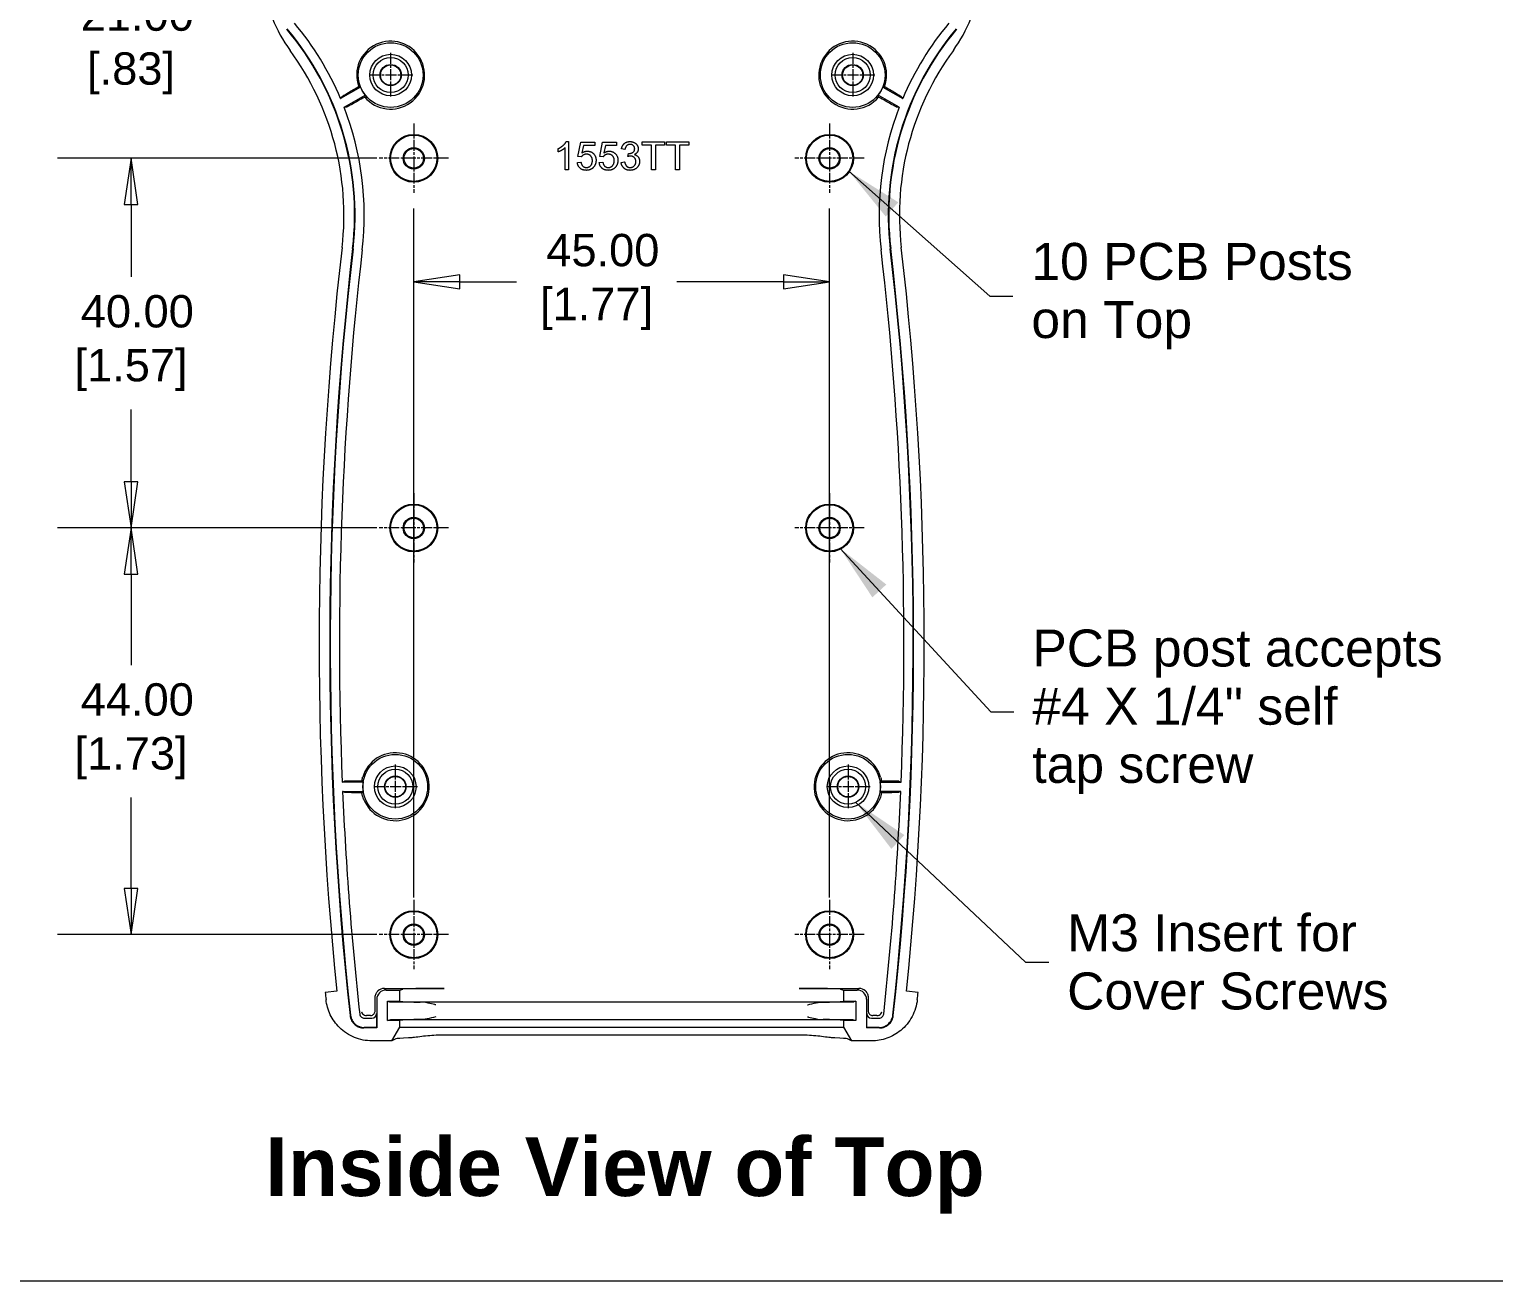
# Model space of a CAD drawing. Header units: millimetres. Extents: x 23 to 674, y 24 to 517.
# Drawn here: x 171.8 to 330.3, y 24.1 to 159.5 of the extents above; entities that cross this region are included whole.
import ezdxf
from ezdxf.enums import TextEntityAlignment as Align

# ---------------------------------------------------------------- set-up
doc = ezdxf.new("R2010")
doc.units = ezdxf.units.MM
doc.header["$LTSCALE"] = 2.5
doc.linetypes.add('CHAIN', pattern=[0.7087, 0.4724, -0.0591, 0.1181, -0.0591])
for name, color, linetype, lineweight in [('Center Mark (ANSI)', 7, 'Continuous', 9), ('Dimension (ANSI)', 7, 'Continuous', 9), ('Sketch Geometry (ANSI)', 7, 'Continuous', 9), ('Symbol (ANSI)', 7, 'Continuous', 9), ('Visible (ANSI)', 7, 'Continuous', 9)]:
    doc.layers.add(name, color=color, linetype=linetype, lineweight=lineweight)
doc.styles.add('Label Text (ANSI)', font='arialbd.ttf')
doc.styles.add('Note Text (ANSI)', font='arial.ttf')
doc.styles.add('Small Dimension Text', font='arial.ttf')
doc.styles.add('Text Style20', font='arial.ttf')
doc.dimstyles.new('Default - mm (ANSI)$7', dxfattribs={"dimscale": 2.5, "dimtxt": 2, "dimasz": 2.5, "dimexe": 3.175, "dimexo": 1, "dimgap": 0.8, "dimtad": 0, "dimtih": 1, "dimtoh": 1, "dimrnd": 1e-08, "dimzin": 4, "dimdsep": 46, "dimtxsty": 'Note Text (ANSI)', "dimblk": 'Filled-1', "dimcen": 0.09, "dimdle": 10, "dimclrd": 256, "dimclre": 256, "dimclrt": 256, "dimadec": 1, "dimazin": 0, "dimtfac": 1.524, "dimtofl": 0, "dimtmove": 0, "dimatfit": 3, "dimfxl": 1, "dimtolj": 1, "dimtzin": 0, "dimlwd": -1, "dimlwe": -1, "dimarcsym": 0})
doc.dimstyles.new('Small Dimensions', dxfattribs={"dimscale": 2.5, "dimtxt": 1.4, "dimasz": 2, "dimexe": 3.175, "dimexo": 1.6002, "dimgap": 0.8, "dimtad": 0, "dimtih": 1, "dimtoh": 1, "dimrnd": 1e-08, "dimzin": 4, "dimdsep": 46, "dimtxsty": 'Small Dimension Text', "dimblk": 'Filled-1', "dimcen": 0.09, "dimdle": 10, "dimclrd": 256, "dimclre": 256, "dimclrt": 256, "dimadec": 1, "dimazin": 0, "dimtfac": 2.177143, "dimtofl": 0, "dimtmove": 0, "dimatfit": 3, "dimfxl": 1, "dimtolj": 1, "dimtzin": 0, "dimlwd": -1, "dimlwe": -1, "dimarcsym": 0})

# ---------------------------------------------------------------- blocks, each defined once
blk = doc.blocks.new('Filled-1')
at = {"color": 0}
for p, q in [((0, 0), (-1, 0.15)), ((-1, 0.15), (-1, -0.15)), ((-1, 0), (0, 0)), ((-1, -0.15), (0, 0))]:
    blk.add_line(p, q, dxfattribs=at)
at = {"color": 0, "flags": 128}
blk.add_lwpolyline([(-1, -0.15), (0, 0), (-1, 0.15), (-1, -0.15)], dxfattribs=at)
at = {"color": 0}
blk.add_solid([(-1, -0.15), (0, 0), (-1, 0.15), (-1, -0.15)], dxfattribs=at)
blk = doc.blocks.new('*D26')
at = {"layer": 'Defpoints', "color": 0, "transparency": 16777216}
for p in [(213.42, 105.58), (182.82, 61.58), (213.42, 61.58)]:
    blk.add_point(p, dxfattribs=at)
at = {"layer": 'Dimension (ANSI)', "transparency": 16777216}
for p, q in [((209.42, 105.58), (174.88, 105.58)), ((182.82, 100.58), (182.82, 90.75)), ((182.82, 66.58), (182.82, 76.41)), ((209.42, 61.58), (174.88, 61.58))]:
    blk.add_line(p, q, dxfattribs=at)
at = {"layer": 'Dimension (ANSI)', "transparency": 16777216, "xscale": 5, "yscale": 5, "zscale": 5}
for p, rotation in [((182.82, 105.58), 90), ((182.82, 61.58), 270)]:
    blk.add_blockref('Filled-1', p, dxfattribs=dict(at, rotation=rotation))
at = {"layer": 'Dimension (ANSI)', "transparency": 16777216, "insert": (182.82, 83.58), "char_height": 3.5, "attachment_point": 5, "style": 'Small Dimension Text'}
blk.add_mtext('\\A1; 44.00\\P[1.73]', dxfattribs=at)
blk = doc.blocks.new('*D27')
at = {"layer": 'Defpoints', "color": 0, "transparency": 16777216}
for p in [(213.42, 145.58), (182.82, 105.58), (213.42, 105.58)]:
    blk.add_point(p, dxfattribs=at)
at = {"layer": 'Dimension (ANSI)', "transparency": 16777216}
for p, q in [((209.42, 145.58), (174.88, 145.58)), ((182.82, 140.58), (182.82, 132.75)), ((182.82, 110.58), (182.82, 118.41)), ((209.42, 105.58), (174.88, 105.58))]:
    blk.add_line(p, q, dxfattribs=at)
at = {"layer": 'Dimension (ANSI)', "transparency": 16777216, "xscale": 5, "yscale": 5, "zscale": 5}
for p, rotation in [((182.82, 145.58), 90), ((182.82, 105.58), 270)]:
    blk.add_blockref('Filled-1', p, dxfattribs=dict(at, rotation=rotation))
at = {"layer": 'Dimension (ANSI)', "transparency": 16777216, "insert": (182.82, 125.58), "char_height": 3.5, "attachment_point": 5, "style": 'Small Dimension Text'}
blk.add_mtext('\\A1; 40.00\\P[1.57]', dxfattribs=at)
blk = doc.blocks.new('*D28')
at = {"layer": 'Defpoints', "color": 0, "transparency": 16777216}
for p in [(203.42, 166.58), (182.82, 145.58), (213.42, 145.58)]:
    blk.add_point(p, dxfattribs=at)
at = {"layer": 'Dimension (ANSI)', "transparency": 16777216}
for p, q in [((182.82, 171.58), (182.82, 176.58)), ((199.42, 166.58), (174.88, 166.58)), ((209.42, 145.58), (174.88, 145.58)), ((182.82, 140.58), (182.82, 135.58))]:
    blk.add_line(p, q, dxfattribs=at)
at = {"layer": 'Dimension (ANSI)', "transparency": 16777216, "xscale": 5, "yscale": 5, "zscale": 5}
for p, rotation in [((182.82, 166.58), 270), ((182.82, 145.58), 90)]:
    blk.add_blockref('Filled-1', p, dxfattribs=dict(at, rotation=rotation))
at = {"layer": 'Dimension (ANSI)', "transparency": 16777216, "insert": (182.82, 157.68), "char_height": 3.5, "attachment_point": 5, "style": 'Small Dimension Text'}
blk.add_mtext('\\A1; 21.00\\P[.83]', dxfattribs=at)
blk = doc.blocks.new('*D29')
at = {"layer": 'Defpoints', "color": 0, "transparency": 16777216}
for p in [(258.42, 132.2), (213.42, 61.58), (258.42, 61.58)]:
    blk.add_point(p, dxfattribs=at)
at = {"layer": 'Dimension (ANSI)', "transparency": 16777216}
for p, q in [((213.42, 65.58), (213.42, 140.14)), ((258.42, 65.58), (258.42, 140.14)), ((218.42, 132.2), (224.52, 132.2)), ((253.42, 132.2), (241.88, 132.2))]:
    blk.add_line(p, q, dxfattribs=at)
at = {"layer": 'Dimension (ANSI)', "transparency": 16777216, "xscale": 5, "yscale": 5, "zscale": 5, "rotation": 180}
blk.add_blockref('Filled-1', (213.42, 132.2), dxfattribs=at)
at = {"layer": 'Dimension (ANSI)', "transparency": 16777216, "xscale": 5, "yscale": 5, "zscale": 5}
blk.add_blockref('Filled-1', (258.42, 132.2), dxfattribs=at)
at = {"layer": 'Dimension (ANSI)', "transparency": 16777216, "insert": (233.2, 132.2), "char_height": 3.5, "attachment_point": 5, "style": 'Small Dimension Text'}
blk.add_mtext('\\A1; 45.00\\P[1.77]', dxfattribs=at)
blk = doc.blocks.new('Title Blocks HAMMOND')
at = {"layer": 'Sketch Geometry (ANSI)'}
blk.add_line((9.353, 9.64), (173.942, 9.64), dxfattribs=at)
at = {"layer": 'Symbol (ANSI)', "style": 'Text Style20'}
blk.add_attdef('<TITLE>_001', text='', height=5, dxfattribs=at).set_placement((230.163, 16.385), align=Align.MIDDLE_CENTER)

msp = doc.modelspace()

# ---------------------------------------------------------------- linework, layer by layer
at = {"layer": 'Center Mark (ANSI)', "linetype": 'CHAIN'}
for p, q in [((210.9175, 156.9797), (210.9175, 152.1797)), ((260.9175, 156.9797), (260.9175, 152.1797)), ((213.3175, 154.5797), (208.5175, 154.5797)), ((263.3175, 154.5797), (258.5175, 154.5797)), ((213.4175, 149.3297), (213.4175, 141.8297)), ((258.4175, 149.3297), (258.4175, 141.8297)), ((217.1675, 145.5797), (209.6675, 145.5797)), ((262.1675, 145.5797), (254.6675, 145.5797)), ((213.4175, 109.3297), (213.4175, 101.8297)), ((258.4175, 109.3297), (258.4175, 101.8297)), ((217.1675, 105.5797), (209.6675, 105.5797)), ((262.1675, 105.5797), (254.6675, 105.5797)), ((211.4175, 79.9797), (211.4175, 75.1797)), ((260.4175, 79.9797), (260.4175, 75.1797)), ((213.8175, 77.5797), (209.0175, 77.5797)), ((262.8175, 77.5797), (258.0175, 77.5797)), ((213.4175, 65.3297), (213.4175, 57.8297)), ((258.4175, 65.3297), (258.4175, 57.8297)), ((217.1675, 61.5797), (209.6675, 61.5797)), ((262.1675, 61.5797), (254.6675, 61.5797))]:
    msp.add_line(p, q, dxfattribs=at)
at = {"layer": 'Visible (ANSI)'}
for p, q in [((207.6476, 153.2692), (205.5055, 152.0324)), ((205.8846, 151.0966), (208.1476, 152.4031)), ((207.3951, 153.2997), (207.4587, 153.3364)), ((208.1114, 152.2059), (207.9004, 152.0841)), ((265.9504, 151.0966), (263.6873, 152.4031)), ((263.9345, 152.0841), (263.7235, 152.2059)), ((264.1873, 153.2692), (266.3295, 152.0324)), ((264.3763, 153.3364), (264.4398, 153.2997)), ((229.0389, 146.2586), (229.0389, 146.6212)), ((229.7875, 144.3245), (229.7875, 146.7095)), ((229.92, 147.386), (230.1617, 147.386)), ((230.1617, 147.386), (230.1617, 144.3245)), ((231.1892, 145.7681), (231.4844, 147.3349)), ((231.4844, 147.3349), (233.0001, 147.3349)), ((231.7843, 146.9769), (231.6193, 146.1586)), ((233.0001, 146.9769), (231.7843, 146.9769)), ((233.0001, 147.3349), (233.0001, 146.9769)), ((233.558, 145.7681), (233.8532, 147.3349)), ((233.8532, 147.3349), (235.3689, 147.3349)), ((234.1531, 146.9769), (233.988, 146.1586)), ((235.3689, 146.9769), (234.1531, 146.9769)), ((235.3689, 147.3349), (235.3689, 146.9769)), ((236.2731, 146.5282), (235.8989, 146.5956)), ((236.6009, 145.7704), (236.6404, 146.0982)), ((238.1514, 147.0141), (238.1514, 147.3744)), ((238.1514, 147.3744), (240.569, 147.3744)), ((239.1557, 147.0141), (238.1514, 147.0141)), ((239.1557, 144.3245), (239.1557, 147.0141)), ((240.569, 147.0141), (239.5602, 147.0141)), ((239.5602, 147.0141), (239.5602, 144.3245)), ((240.569, 147.3744), (240.569, 147.0141)), ((240.755, 147.0141), (240.755, 147.3744)), ((240.755, 147.3744), (243.1726, 147.3744)), ((241.7592, 147.0141), (240.755, 147.0141)), ((241.7592, 144.3245), (241.7592, 147.0141)), ((243.1726, 147.0141), (242.1637, 147.0141)), ((242.1637, 147.0141), (242.1637, 144.3245)), ((243.1726, 147.3744), (243.1726, 147.0141)), ((230.1617, 144.3245), (229.7875, 144.3245)), ((231.1218, 145.1241), (231.5146, 145.1567)), ((231.5402, 145.7216), (231.1892, 145.7681)), ((233.4906, 145.1241), (233.8834, 145.1567)), ((233.909, 145.7216), (233.558, 145.7681)), ((235.8617, 145.1334), (236.2359, 145.1823)), ((239.5602, 144.3245), (239.1557, 144.3245)), ((242.1637, 144.3245), (241.7592, 144.3245)), ((205.676, 78.0797), (205.9095, 78.1987)), ((207.9304, 78.0797), (205.676, 78.0797)), ((263.9045, 78.0797), (266.1589, 78.0797)), ((265.9254, 78.1987), (266.1589, 78.0797)), ((205.7182, 77.0797), (207.9304, 77.0797)), ((266.1167, 77.0797), (263.9045, 77.0797)), ((210.2384, 55.7586), (216.725, 55.7586)), ((210.4173, 55.5797), (211.9175, 55.5797)), ((211.9175, 55.5797), (212.2312, 55.6841)), ((211.9175, 54.3797), (211.9175, 55.5797)), ((255.11, 55.7586), (261.5965, 55.7586)), ((259.6038, 55.6841), (259.9175, 55.5797)), ((259.9175, 55.5797), (261.4176, 55.5797)), ((259.9175, 55.5797), (259.9175, 54.3797)), ((205.0877, 55.4509), (203.8435, 55.3228)), ((209.4175, 54.5798), (209.4175, 51.4797)), ((210.5675, 52.2797), (210.5675, 54.3797)), ((210.5675, 54.3797), (211.9175, 54.3797)), ((210.5675, 54.3797), (210.8023, 54.321)), ((211.9175, 54.3797), (212.2312, 54.3274)), ((216.725, 54.2902), (255.11, 54.2902)), ((259.6038, 54.3274), (259.9175, 54.3797)), ((259.9175, 54.3797), (261.2675, 54.3797)), ((261.2675, 54.3797), (261.0327, 54.321)), ((261.2675, 54.3797), (261.2675, 52.2797)), ((262.4175, 54.5798), (262.4175, 51.4797)), ((267.9915, 55.3228), (266.7473, 55.4509)), ((208.0606, 52.532), (208.8915, 52.532)), ((209.3913, 53.032), (209.3913, 51.532)), ((210.5675, 52.2797), (210.8023, 52.3383)), ((212.2312, 52.3319), (211.9175, 52.2797)), ((255.11, 52.3691), (216.725, 52.3691)), ((259.9175, 52.2797), (259.6038, 52.3319)), ((261.2675, 52.2797), (261.0327, 52.3383)), ((262.4437, 51.532), (262.4437, 53.032)), ((262.9434, 52.532), (263.7744, 52.532)), ((209.4175, 51.4797), (208.0131, 51.4797)), ((209.3913, 51.532), (208.06, 51.532)), ((209.3913, 51.532), (209.4175, 51.4797)), ((211.9175, 52.2797), (210.5675, 52.2797)), ((211.0503, 50.0797), (211.9175, 51.5797)), ((211.9175, 51.5797), (211.9175, 52.2797)), ((211.9175, 51.5797), (212.2312, 51.5797)), ((212.2312, 51.5797), (216.725, 51.5797)), ((216.725, 51.5797), (255.11, 51.5797)), ((255.11, 51.5797), (259.6038, 51.5797)), ((259.6038, 51.5797), (259.9175, 51.5797)), ((261.2675, 52.2797), (259.9175, 52.2797)), ((259.9175, 52.2797), (259.9175, 51.5797)), ((259.9175, 51.5797), (260.7847, 50.0797)), ((262.4175, 51.4797), (262.4437, 51.532)), ((263.8219, 51.4797), (262.4175, 51.4797)), ((263.7749, 51.532), (262.4437, 51.532)), ((211.0503, 50.0797), (208.8925, 50.0797)), ((211.4876, 50.29), (211.0503, 50.0797)), ((255.11, 50.7133), (216.725, 50.7133)), ((260.7847, 50.0797), (260.3473, 50.29)), ((262.9425, 50.0797), (260.7847, 50.0797))]:
    msp.add_line(p, q, dxfattribs=at)
for centre, radius in [((210.9175, 154.5797), 3.5), ((260.9175, 154.5797), 3.5), ((210.9175, 154.5797), 2.25), ((210.9175, 154.5797), 1.8953), ((210.9175, 154.5797), 1.15), ((210.9175, 154.5797), 1.0972), ((260.9175, 154.5797), 2.25), ((260.9175, 154.5797), 1.8953), ((260.9175, 154.5797), 1.15), ((260.9175, 154.5797), 1.0972), ((213.4175, 145.5797), 2.5873), ((213.4175, 145.5797), 2.5), ((258.4175, 145.5797), 2.5873), ((258.4175, 145.5797), 2.5), ((213.4175, 145.5797), 1.15), ((213.4175, 145.5797), 1.054), ((258.4175, 145.5797), 1.15), ((258.4175, 145.5797), 1.054), ((213.4175, 105.5797), 2.5873), ((213.4175, 105.5797), 2.5), ((258.4175, 105.5797), 2.5873), ((258.4175, 105.5797), 2.5), ((213.4175, 105.5797), 1.15), ((213.4175, 105.5797), 1.054), ((258.4175, 105.5797), 1.15), ((258.4175, 105.5797), 1.054), ((211.4175, 77.5797), 3.5), ((260.4175, 77.5797), 3.5), ((211.4175, 77.5797), 2.25), ((211.4175, 77.5797), 1.8953), ((260.4175, 77.5797), 2.25), ((260.4175, 77.5797), 1.8953), ((211.4175, 77.5797), 1.15), ((211.4175, 77.5797), 1.1103), ((260.4175, 77.5797), 1.15), ((260.4175, 77.5797), 1.1103), ((213.4175, 61.5797), 2.5873), ((213.4175, 61.5797), 2.5), ((258.4175, 61.5797), 2.5873), ((258.4175, 61.5797), 2.5), ((213.4175, 61.5797), 1.15), ((213.4175, 61.5797), 1.054), ((258.4175, 61.5797), 1.15), ((258.4175, 61.5797), 1.054)]:
    msp.add_circle(centre, radius, dxfattribs=at)
for centre, radius, start, end in [((211.8273, 165.928), 14.6492, 200.875647, 216.318772), ((175.7343, 139.4262), 32.3302, 22.949474, 40.007264), ((296.1007, 139.4262), 32.3302, 139.992738, 157.050524), ((260.0077, 165.928), 14.6492, 323.681228, 339.124353), ((175.7343, 139.4262), 31.2778, 353.345189, 40.007264), ((175.7343, 139.4262), 31.3302, 353.345189, 40.007264), ((296.1007, 139.4262), 31.3302, 139.992738, 186.654808), ((296.1007, 139.4262), 31.2778, 139.992738, 186.654808), ((175.7343, 139.4262), 30.1285, 353.345192, 36.273792), ((210.9175, 154.5797), 3.6754, 220.229627, 199.770373), ((260.9175, 154.5797), 3.6754, 340.229627, 319.770373), ((296.1007, 139.4262), 30.1285, 143.726208, 186.654808), ((210.9175, 154.5797), 3.5227, 201.840057, 218.159943), ((260.9175, 154.5797), 3.5227, 321.840057, 338.159943), ((175.7343, 139.4262), 32.3302, 353.345189, 21.160016), ((296.1007, 139.4262), 32.3302, 158.839982, 186.654808), ((572.9675, 93.0797), 369.7992, 173.345192, 185.840223), ((572.9675, 93.0797), 368.65, 173.345192, 186.270462), ((572.9675, 93.0797), 368.5976, 173.345192, 186.263136), ((572.9675, 93.0797), 367.5976, 173.345192, 182.338632), ((-101.1325, 93.0797), 367.5976, 357.661368, 6.654808), ((-101.1325, 93.0797), 368.5976, 353.736864, 6.654808), ((-101.1325, 93.0797), 368.65, 353.729538, 6.654808), ((-101.1325, 93.0797), 369.7992, 354.159777, 6.654808), ((211.4175, 77.5797), 3.6754, 201.384774, 163.524871), ((260.4175, 77.5797), 3.6754, 16.475129, 338.615226), ((211.4175, 77.5797), 3.5227, 171.840057, 188.159943), ((260.4175, 77.5797), 3.5227, 351.840057, 8.159943), ((572.9675, 93.0797), 367.5976, 182.494636, 186.263051), ((-101.1325, 93.0797), 367.5976, 353.736949, 357.505364), ((572.9675, 93.0797), 371.05, 185.840351, 185.959094), ((-101.1325, 93.0797), 371.05, 354.040906, 354.159649)]:
    msp.add_arc(centre, radius, start, end, dxfattribs=at)
for centre, major_axis, ratio, start_param, end_param in [((210.4176, 54.5795), (-0.7073, 0.7073), 0.99969546, 5.49793944, 7.06843118), ((210.2387, 54.7584), (-0.7073, 0.7073), 0.99969546, 5.49793944, 6.26191951), ((216.725, 55.68), (-4.5, 0), 0.01745506, 4.71238898, 6.23082543), ((255.11, 55.68), (-4.5, 0), 0.01745506, 3.19395253, 4.71238898), ((261.4173, 54.5795), (0.7073, 0.7073), 0.99969546, 5.49793944, 7.06843118), ((261.5962, 54.7584), (0.7073, 0.7073), 0.99969546, 0.02126581, 0.78524587), ((215.7993, 54.3225), (5, 0), 0.00872687, 3.17649925, 4.3657609), ((216.725, 54.3295), (4.5, 0), 0.00872687, 3.19395253, 4.71238898), ((255.11, 54.3295), (4.5, 0), 0.00872687, 4.71238898, 6.23082543), ((256.0357, 54.3225), (5, 0), 0.00872687, 5.05901707, 6.24827873), ((208.8912, 53.0324), (0.2237, -0.4476), 0.9992388, 5.81996405, 7.39015129), ((215.7993, 52.3368), (-5, 0), 0.00872687, 5.05901707, 6.24827871), ((216.725, 52.3298), (-4.5, 0), 0.00872687, 4.71238898, 6.23082543), ((255.11, 52.3298), (-4.5, 0), 0.00872687, 3.19395254, 4.71238898), ((256.0357, 52.3368), (-5, 0), 0.00872687, 3.17649924, 4.36576089), ((262.9437, 53.0324), (-0.2237, -0.4476), 0.9992388, 5.17621932, 6.74640657), ((216.725, 50.2768), (5.2512, 0), 0.03492787, 2.40445743, 3.06910814), ((255.11, 50.2768), (-5.2512, 0), 0.03492787, 3.21407717, 3.87872788)]:
    msp.add_ellipse(centre, major_axis=major_axis, ratio=ratio, start_param=start_param, end_param=end_param, dxfattribs=at)
for points, weights in [([(205.5055, 152.0324), (205.5857, 152.1472), (205.6662, 152.2627)], [1, 1.00000512552, 1]), ([(266.1687, 152.2627), (266.2493, 152.1472), (266.3295, 152.0324)], [1, 1.00000512509, 1]), ([(206.1367, 151.1047), (206.0103, 151.1006), (205.8846, 151.0966)], [1, 1.00000517485, 1]), ([(265.9504, 151.0966), (265.8247, 151.1006), (265.6982, 151.1047)], [1, 1.00000517515, 1]), ([(205.9618, 76.9606), (205.8401, 77.0201), (205.7182, 77.0797)], [1, 1.00000006273, 1]), ([(266.1167, 77.0797), (265.9949, 77.0201), (265.8731, 76.9606)], [1, 1.00000004377, 1])]:
    msp.add_rational_spline(points, weights, degree=2, dxfattribs=at)
for points, knots in [([(205.6662, 152.2627), (205.6716, 152.2704), (205.7196, 152.3033), (205.873, 152.4006), (206.0146, 152.4873), (206.3162, 152.6685), (206.5298, 152.7952), (206.9264, 153.0279), (207.1796, 153.1753), (207.3951, 153.2997)], [0.601182134, 0.601182134, 0.601182134, 0.601182134, 0.668220136, 0.668220136, 0.742469283, 0.742469283, 0.817005306, 0.817005306, 0.891670621, 0.891670621, 0.891670621, 0.891670621]), ([(264.4398, 153.2997), (264.6554, 153.1753), (264.9086, 153.0279), (265.3051, 152.7952), (265.5188, 152.6685), (265.8204, 152.4873), (265.9619, 152.4006), (266.1154, 152.3033), (266.1633, 152.2704), (266.1687, 152.2627)], [0.296912752, 0.296912752, 0.296912752, 0.296912752, 0.371578067, 0.371578067, 0.446114089, 0.446114089, 0.520363237, 0.520363237, 0.587401238, 0.587401238, 0.587401238, 0.587401238]), ([(207.9004, 152.0841), (207.6835, 151.9588), (207.4276, 151.8122), (207.0261, 151.5843), (206.8091, 151.4623), (206.5017, 151.2919), (206.3564, 151.2129), (206.1967, 151.1295), (206.1452, 151.105), (206.1367, 151.1047)], [0.298020756, 0.298020756, 0.298020756, 0.298020756, 0.37317088, 0.37317088, 0.447829021, 0.447829021, 0.521954943, 0.521954943, 0.588847797, 0.588847797, 0.588847797, 0.588847797]), ([(265.6982, 151.1047), (265.6898, 151.105), (265.6383, 151.1295), (265.4786, 151.2129), (265.3333, 151.2919), (265.0258, 151.4623), (264.8089, 151.5843), (264.4074, 151.8122), (264.1514, 151.9588), (263.9345, 152.0841)], [0.602558396, 0.602558396, 0.602558396, 0.602558396, 0.66945125, 0.66945125, 0.743577172, 0.743577172, 0.818235313, 0.818235313, 0.893385436, 0.893385436, 0.893385436, 0.893385436]), ([(205.9095, 78.1987), (205.9174, 78.2027), (205.9745, 78.2072), (206.1545, 78.2148), (206.319, 78.2191), (206.668, 78.2252), (206.9143, 78.2281), (207.3382, 78.2312), (207.5797, 78.2321), (207.8005, 78.2323)], [0.006875348, 0.006875348, 0.006875348, 0.006875348, 0.074040654, 0.074040654, 0.148079826, 0.148079826, 0.222149605, 0.222149605, 0.285703804, 0.285703804, 0.285703804, 0.285703804]), ([(207.8005, 78.2323), (207.8218, 78.3507), (207.8485, 78.4653), (207.884, 78.5913), (207.8884, 78.6067), (207.893, 78.622)], [-0.4200172719, -0.4200172719, -0.4200172719, -0.4200172719, -0.391598052, -0.391598052, -0.3876184373, -0.3876184373, -0.3876184373, -0.3876184373]), ([(264.0344, 78.2323), (264.2552, 78.2321), (264.4968, 78.2312), (264.9206, 78.2281), (265.167, 78.2252), (265.516, 78.2191), (265.6805, 78.2148), (265.8604, 78.2072), (265.9175, 78.2027), (265.9254, 78.1987)], [0.899648708, 0.899648708, 0.899648708, 0.899648708, 0.963202907, 0.963202907, 1.037272685, 1.037272685, 1.111311858, 1.111311858, 1.178477164, 1.178477164, 1.178477164, 1.178477164]), ([(207.8006, 76.927), (207.5952, 76.9273), (207.3772, 76.9283), (206.9693, 76.9312), (206.7226, 76.9341), (206.373, 76.9402), (206.2081, 76.9445), (206.0276, 76.9521), (205.97, 76.9566), (205.9618, 76.9606)], [0.904847885, 0.904847885, 0.904847885, 0.904847885, 0.963150755, 0.963150755, 1.037291467, 1.037291467, 1.111394518, 1.111394518, 1.178562246, 1.178562246, 1.178562246, 1.178562246]), ([(264.0344, 76.927), (263.9932, 76.6988), (263.9322, 76.4838), (263.8514, 76.2694), (263.8457, 76.2544), (263.8399, 76.2395)], [-0.4443604244, -0.4443604244, -0.4443604244, -0.4443604244, -0.3915976963, -0.3915976963, -0.3876184207, -0.3876184207, -0.3876184207, -0.3876184207]), ([(265.8731, 76.9606), (265.8649, 76.9566), (265.8074, 76.9521), (265.6268, 76.9445), (265.462, 76.9402), (265.1123, 76.9341), (264.8657, 76.9312), (264.4577, 76.9283), (264.2398, 76.9273), (264.0344, 76.927)], [0.006875526, 0.006875526, 0.006875526, 0.006875526, 0.074043254, 0.074043254, 0.148146305, 0.148146305, 0.222287017, 0.222287017, 0.280589887, 0.280589887, 0.280589887, 0.280589887]), ([(209.2392, 54.7581), (209.2392, 54.786), (209.2403, 54.8139), (209.2528, 54.9639), (209.2853, 55.083), (209.3863, 55.2932), (209.4509, 55.3847), (209.535, 55.4694), (209.5408, 55.475), (209.5466, 55.4806)], [-0.2933693135, -0.2933693135, -0.2933693135, -0.2933693135, -0.2860020382, -0.2860020382, -0.2537475839, -0.2537475839, -0.2243936355, -0.2243936355, -0.2222622551, -0.2222622551, -0.2222622551, -0.2222622551]), ([(262.2884, 55.4806), (262.2904, 55.4787), (262.2924, 55.4767), (262.3858, 55.3857), (262.4591, 55.2799), (262.5637, 55.0425), (262.5927, 54.9121), (262.5957, 54.7725), (262.5958, 54.7653), (262.5958, 54.7581)], [-0.3857558892, -0.3857558892, -0.3857558892, -0.3857558892, -0.3850010575, -0.3850010575, -0.3510293808, -0.3510293808, -0.3158752832, -0.3158752832, -0.3139689541, -0.3139689541, -0.3139689541, -0.3139689541]), ([(208.8925, 50.0797), (208.2413, 50.0797), (207.5963, 50.2068), (206.3921, 50.7012), (205.8443, 51.0635), (204.9729, 51.924), (204.6369, 52.3948), (204.1397, 53.43), (203.9822, 53.9867), (203.9225, 54.5578)], [0, 0, 0, 0, 0.195363047, 0.195363047, 0.390534595, 0.390534595, 0.562780628, 0.562780628, 0.735067921, 0.735067921, 0.735067921, 0.735067921]), ([(215.7993, 53.9815), (215.7959, 53.9823), (215.7926, 53.9831), (215.7591, 53.9913), (215.729, 53.9987), (215.4555, 54.0655), (215.2121, 54.1241), (214.6356, 54.2409), (214.3449, 54.2807), (214.1006, 54.2815)], [-0.141679927, -0.141679927, -0.141679927, -0.141679927, -0.140913127, -0.140913127, -0.133969034, -0.133969034, -0.077929581, -0.077929581, 0, 0, 0, 0]), ([(256.0357, 53.9815), (256.039, 53.9823), (256.0423, 53.9831), (256.3548, 54.0596), (256.6636, 54.1356), (257.2609, 54.2491), (257.5166, 54.2808), (257.7343, 54.2815)], [-0.142391949, -0.142391949, -0.142391949, -0.142391949, -0.141617266, -0.141617266, -0.069438171, -0.069438171, 0, 0, 0, 0]), ([(267.9124, 54.5578), (267.8448, 53.9102), (267.6514, 53.2819), (267.0346, 52.1355), (266.6175, 51.6283), (265.6712, 50.8509), (265.168, 50.5656), (264.0868, 50.1786), (263.5168, 50.0797), (262.9425, 50.0797)], [0, 0, 0, 0, 0.195362412, 0.195362412, 0.390533212, 0.390533212, 0.562780484, 0.562780484, 0.735067917, 0.735067917, 0.735067917, 0.735067917]), ([(206.523, 52.815), (206.5443, 52.6208), (206.6034, 52.4327), (206.7903, 52.0897), (206.9162, 51.9383), (207.2003, 51.7075), (207.3504, 51.6232), (207.6725, 51.5089), (207.8422, 51.4797), (208.0131, 51.4797)], [0, 0, 0, 0, 0.058609372, 0.058609372, 0.117161166, 0.117161166, 0.168424887, 0.168424887, 0.219699508, 0.219699508, 0.219699508, 0.219699508]), ([(206.5699, 52.8676), (206.5912, 52.6734), (206.6502, 52.4852), (206.8371, 52.1423), (206.963, 51.9908), (207.2471, 51.7599), (207.3972, 51.6756), (207.7194, 51.5613), (207.8891, 51.532), (208.06, 51.532)], [0, 0, 0, 0, 0.058609385, 0.058609385, 0.117161181, 0.117161181, 0.168434549, 0.168434549, 0.219718821, 0.219718821, 0.219718821, 0.219718821]), ([(207.5639, 52.9772), (207.571, 52.9125), (207.5906, 52.8498), (207.6529, 52.7355), (207.6949, 52.685), (207.7896, 52.608), (207.8396, 52.5799), (207.947, 52.5418), (208.0036, 52.532), (208.0606, 52.532)], [0, 0, 0, 0, 0.0195360379, 0.0195360379, 0.0390531006, 0.0390531006, 0.0561443782, 0.0561443782, 0.0732396806, 0.0732396806, 0.0732396806, 0.0732396806]), ([(207.7773, 53.2157), (207.7775, 53.2147), (207.7777, 53.2137), (207.7922, 53.1382), (207.826, 53.0654), (207.9267, 52.9443), (207.9907, 52.8938), (208.1458, 52.8259), (208.2287, 52.8102), (208.313, 52.8135)], [-0.000692032, -0.000692032, -0.000692032, -0.000692032, 0, 0, 0.053465368, 0.053465368, 0.101881114, 0.101881114, 0.147943672, 0.147943672, 0.147943672, 0.147943672]), ([(208.7443, 52.8265), (208.6198, 52.8238), (208.5036, 52.8204), (208.3758, 52.816), (208.3441, 52.8148), (208.313, 52.8135)], [1.000108317, 1.000108317, 1.000108317, 1.000108317, 1.0408184238, 1.0408184238, 1.0543209214, 1.0543209214, 1.0543209214, 1.0543209214]), ([(208.7443, 52.8265), (208.7525, 52.8267), (208.7608, 52.8271), (208.8296, 52.8321), (208.8908, 52.8477), (208.9997, 52.8996), (209.0471, 52.9324), (209.1261, 53.0107), (209.1581, 53.0537), (209.2071, 53.1483), (209.224, 53.1988), (209.2372, 53.2769), (209.2395, 53.3029), (209.2398, 53.331), (209.2398, 53.3331), (209.2398, 53.3351)], [-0.0869092267, -0.0869092267, -0.0869092267, -0.0869092267, -0.0840676708, -0.0840676708, -0.063211707, -0.063211707, -0.0451609051, -0.0451609051, -0.0289347313, -0.0289347313, -0.0130915782, -0.0130915782, -0.0052918833, -0.0052918833, -0.0046868307, -0.0046868307, -0.0046868307, -0.0046868307]), ([(215.7993, 52.6779), (215.7959, 52.677), (215.7926, 52.6762), (215.4802, 52.5997), (215.1713, 52.5238), (214.574, 52.4102), (214.3183, 52.3786), (214.1006, 52.3779)], [-0.142391949, -0.142391949, -0.142391949, -0.142391949, -0.141617266, -0.141617266, -0.069438171, -0.069438171, 0, 0, 0, 0]), ([(256.0357, 52.6779), (256.039, 52.677), (256.0424, 52.6762), (256.0758, 52.668), (256.106, 52.6606), (256.3795, 52.5938), (256.6228, 52.5352), (257.1993, 52.4184), (257.49, 52.3786), (257.7343, 52.3779)], [-0.141679927, -0.141679927, -0.141679927, -0.141679927, -0.140913127, -0.140913127, -0.133969034, -0.133969034, -0.077929581, -0.077929581, 0, 0, 0, 0]), ([(262.5951, 53.3351), (262.5951, 53.3337), (262.5951, 53.3322), (262.5954, 53.3051), (262.5975, 53.2795), (262.6016, 53.2542), (262.6091, 53.2077), (262.6231, 53.1627), (262.669, 53.0644), (262.7047, 53.0145), (262.7953, 52.9253), (262.8504, 52.8895), (262.9686, 52.8403), (263.0303, 52.8279), (263.0906, 52.8265)], [-0.008127169, -0.008127169, -0.008127169, -0.008127169, -0.0076989892, -0.0076989892, 0, 0, 0, 0.0141689033, 0.0141689033, 0.0329739089, 0.0329739089, 0.0540932731, 0.0540932731, 0.0756780988, 0.0756780988, 0.0756780988, 0.0756780988]), ([(263.522, 52.8135), (263.4909, 52.8148), (263.4591, 52.816), (263.3314, 52.8204), (263.2152, 52.8238), (263.0906, 52.8265)], [0.134454895, 0.134454895, 0.134454895, 0.134454895, 0.1479573926, 0.1479573926, 0.1886674993, 0.1886674993, 0.1886674993, 0.1886674993]), ([(263.522, 52.8135), (263.6174, 52.8097), (263.7111, 52.8305), (263.866, 52.9096), (263.9242, 52.9599), (264.0139, 53.0762), (264.0438, 53.1437), (264.0573, 53.2137), (264.0574, 53.2147), (264.0576, 53.2157)], [0, 0, 0, 0, 0.043619484, 0.043619484, 0.081928316, 0.081928316, 0.122833787, 0.122833787, 0.12340555, 0.12340555, 0.12340555, 0.12340555]), ([(263.7744, 52.532), (263.8395, 52.532), (263.904, 52.5448), (264.0244, 52.5942), (264.0792, 52.6304), (264.166, 52.7162), (264.1994, 52.7628), (264.249, 52.8654), (264.2649, 52.9206), (264.2711, 52.9772)], [0, 0, 0, 0, 0.0195360442, 0.0195360442, 0.0390531143, 0.0390531143, 0.0561443797, 0.0561443797, 0.0732396807, 0.0732396807, 0.0732396807, 0.0732396807]), ([(263.7749, 51.532), (263.9703, 51.532), (264.1638, 51.5702), (264.5251, 51.7185), (264.6894, 51.8272), (264.9499, 52.0844), (265.05, 52.2244), (265.1989, 52.5322), (265.2464, 52.6977), (265.2651, 52.8676)], [0, 0, 0, 0, 0.058609442, 0.058609442, 0.117161304, 0.117161304, 0.168434563, 0.168434563, 0.219718822, 0.219718822, 0.219718822, 0.219718822]), ([(263.8219, 51.4797), (264.0172, 51.4797), (264.2107, 51.5178), (264.572, 51.6661), (264.7363, 51.7748), (264.9968, 52.032), (265.0969, 52.172), (265.2458, 52.4797), (265.2933, 52.6451), (265.312, 52.815)], [0, 0, 0, 0, 0.058609429, 0.058609429, 0.117161289, 0.117161289, 0.168424901, 0.168424901, 0.219699508, 0.219699508, 0.219699508, 0.219699508]), ([(216.725, 50.7133), (216.1424, 50.7133), (215.5146, 50.6772), (214.3324, 50.5605), (213.7777, 50.4829), (213.1569, 50.4199), (212.9906, 50.406), (212.837, 50.4)], [0, 0, 0, 0, 0.174763881, 0.174763881, 0.349527762, 0.349527762, 0.413884447, 0.413884447, 0.413884447, 0.413884447]), ([(258.9979, 50.4), (258.8444, 50.406), (258.6781, 50.4199), (258.0572, 50.4829), (257.5025, 50.5605), (256.3203, 50.6772), (255.6925, 50.7133), (255.11, 50.7133)], [-0.413884446, -0.413884446, -0.413884446, -0.413884446, -0.349527762, -0.349527762, -0.174763881, -0.174763881, 0, 0, 0, 0])]:
    msp.add_open_spline(points, degree=3, knots=knots, dxfattribs=at)
for points, degree in [([(207.4587, 153.3364), (207.5539, 153.3016), (207.6476, 153.2692)], 2), ([(208.1476, 152.4031), (208.1288, 152.3057), (208.1114, 152.2059)], 2), ([(263.7235, 152.2059), (263.7061, 152.3057), (263.6873, 152.4031)], 2), ([(264.1873, 153.2692), (264.2811, 153.3016), (264.3763, 153.3364)], 2), ([(229.0389, 146.6212), (229.3528, 146.7676), (229.8223, 147.1884), (229.92, 147.386)], 2), ([(229.7875, 146.7095), (229.6526, 146.5817), (229.2133, 146.3236), (229.0389, 146.2586)], 2), ([(232.0958, 146.0191), (231.9145, 146.0191), (231.6239, 145.8541), (231.5402, 145.7216)], 2), ([(231.6193, 146.1586), (231.8936, 146.3492), (232.1958, 146.3492)], 2), ([(232.7467, 145.3264), (232.7467, 145.6472), (232.3887, 146.0191), (232.0958, 146.0191)], 2), ([(232.1958, 146.3492), (232.5956, 146.3492), (233.1442, 145.796), (233.1442, 145.3613)], 2), ([(234.4646, 146.0191), (234.2833, 146.0191), (233.9927, 145.8541), (233.909, 145.7216)], 2), ([(233.988, 146.1586), (234.2623, 146.3492), (234.5645, 146.3492)], 2), ([(235.1155, 145.3264), (235.1155, 145.6472), (234.7575, 146.0191), (234.4646, 146.0191)], 2), ([(234.5645, 146.3492), (234.9644, 146.3492), (235.513, 145.796), (235.513, 145.3613)], 2), ([(235.8989, 146.5956), (235.9686, 146.9722), (236.4545, 147.386), (236.8171, 147.386)], 2), ([(236.8241, 147.0791), (236.6056, 147.0791), (236.315, 146.8048), (236.2731, 146.5282)], 2), ([(236.8636, 145.8122), (236.759, 145.8122), (236.6009, 145.7704)], 2), ([(236.6404, 146.0982), (236.68, 146.0935), (236.7009, 146.0935)], 2), ([(236.7009, 146.0935), (236.9403, 146.0935), (237.3239, 146.3446), (237.3239, 146.6026)], 2), ([(236.8171, 147.386), (237.0658, 147.386), (237.4866, 147.1721), (237.7098, 146.8025), (237.7098, 146.5956)], 2), ([(237.3239, 146.6026), (237.3239, 146.8095), (237.0449, 147.0791), (236.8241, 147.0791)], 2), ([(237.461, 145.2195), (237.461, 145.4775), (237.124, 145.8122), (236.8636, 145.8122)], 2), ([(237.7098, 146.5956), (237.7098, 146.398), (237.4982, 146.0726), (237.289, 145.9773)], 2), ([(237.289, 145.9773), (237.561, 145.9145), (237.8585, 145.5217), (237.8585, 145.2264)], 2), ([(232.1028, 144.2733), (231.6867, 144.2733), (231.159, 144.7383), (231.1218, 145.1241)], 2), ([(231.5146, 145.1567), (231.5588, 144.8684), (231.875, 144.5802), (232.1005, 144.5802)], 2), ([(232.1005, 144.5802), (232.3748, 144.5802), (232.7467, 144.9893), (232.7467, 145.3264)], 2), ([(232.9024, 144.6429), (232.6095, 144.2733), (232.1028, 144.2733)], 2), ([(233.1442, 145.3613), (233.1442, 144.9451), (232.9024, 144.6429)], 2), ([(234.4716, 144.2733), (234.0555, 144.2733), (233.5278, 144.7383), (233.4906, 145.1241)], 2), ([(233.8834, 145.1567), (233.9276, 144.8684), (234.2437, 144.5802), (234.4692, 144.5802)], 2), ([(234.4692, 144.5802), (234.7435, 144.5802), (235.1155, 144.9893), (235.1155, 145.3264)], 2), ([(235.2712, 144.6429), (234.9783, 144.2733), (234.4716, 144.2733)], 2), ([(235.513, 145.3613), (235.513, 144.9451), (235.2712, 144.6429)], 2), ([(236.8311, 144.2733), (236.4289, 144.2733), (235.8989, 144.7522), (235.8617, 145.1334)], 2), ([(236.2359, 145.1823), (236.301, 144.8638), (236.6102, 144.5825), (236.8334, 144.5825)], 2), ([(237.8585, 145.2264), (237.8585, 144.8289), (237.2751, 144.2733), (236.8311, 144.2733)], 2), ([(236.8334, 144.5825), (237.0984, 144.5825), (237.461, 144.9498), (237.461, 145.2195)], 2), ([(207.8005, 78.2323), (207.8655, 78.1546), (207.9304, 78.0797)], 2), ([(263.9045, 78.0797), (263.9695, 78.1546), (264.0344, 78.2323)], 2), ([(263.942, 78.622), (263.979, 78.497), (264.0102, 78.367), (264.0344, 78.2323)], 3), ([(207.9304, 77.0797), (207.8655, 77.0048), (207.8006, 76.927)], 2), ([(207.9951, 76.2395), (207.9117, 76.4523), (207.8447, 76.6823), (207.8006, 76.927)], 3), ([(264.0344, 76.927), (263.9694, 77.0048), (263.9045, 77.0797)], 2), ([(209.2398, 53.3351), (209.2396, 53.812), (209.2394, 54.2869), (209.2392, 54.7581)], 3), ([(262.5958, 54.7581), (262.5956, 54.2869), (262.5954, 53.812), (262.5951, 53.3351)], 3)]:
    msp.add_open_spline(points, degree=degree, dxfattribs=at)

# ---------------------------------------------------------------- block references
at = {"xscale": 2.5, "yscale": 2.5, "zscale": 2.5}
msp.add_blockref('Title Blocks HAMMOND', (-0.6221, 0.0312), dxfattribs=at)

# ---------------------------------------------------------------- texts
at = {"layer": 'Symbol (ANSI)', "char_height": 4, "attachment_point": 4, "line_spacing_factor": 0.944222, "style": 'Note Text (ANSI)'}
for s, insert, width in [('{\\fArial|b0|i0;\\H4.0000;10 PCB Posts \\Pon Top}', (280.2536, 130.6718), 36.341465), ('{\\fArial|b0|i0;\\H4.0000;PCB post accepts \\P#4 X 1/4" self \\Ptap screw}', (280.3588, 85.6893), 45.969513), ('{\\fArial|b0|i0;\\H4.0000;M3 Insert for \\PCover Screws}', (284.1279, 58.5996), 34.780487)]:
    msp.add_mtext(s, dxfattribs=dict(at, insert=insert, width=width))
at = {"layer": 'Symbol (ANSI)', "insert": (197.3333, 31.3748), "char_height": 6.35, "attachment_point": 7, "style": 'Label Text (ANSI)'}
msp.add_mtext('Inside View of Top', dxfattribs=at)

# ---------------------------------------------------------------- dimensions: what is measured, and where the dimension line sits
at = {"layer": 'Dimension (ANSI)'}
for base, p1, p2, angle, text, override, picture, middle in [((182.8221, 145.5797), (203.4175, 166.5797), (213.4175, 145.5797), 90, ' <>\\X[.83]', {"dimgap": 0.8, "dimdec": 2, "dimpost": '\\X', "dimtol": 0, "dimlim": 0, "dimtp": 0, "dimtm": 0, "dimtdec": 2, "dimatfit": 1}, '*D28', (182.8221, 157.6765)), ((182.8221, 105.5797), (213.4175, 145.5797), (213.4175, 105.5797), 90, ' <>\\X[1.57]', {"dimgap": 0.8, "dimdec": 2, "dimpost": '\\X', "dimtol": 0, "dimlim": 0, "dimtp": 0, "dimtm": 0, "dimtdec": 2, "dimatfit": 1}, '*D27', (182.8221, 125.5797)), ((258.4175, 132.1992), (213.4175, 61.5797), (258.4175, 61.5797), 180, ' <>\\X[1.77]', {"dimgap": 0.8, "dimtih": 0, "dimtoh": 0, "dimdec": 2, "dimpost": '\\X', "dimtol": 0, "dimlim": 0, "dimtp": 0, "dimtm": 0, "dimtdec": 2, "dimatfit": 1}, '*D29', (233.1965, 132.1992)), ((182.8221, 61.5797), (213.4175, 105.5797), (213.4175, 61.5797), 90, ' <>\\X[1.73]', {"dimgap": 0.8, "dimdec": 2, "dimpost": '\\X', "dimtol": 0, "dimlim": 0, "dimtp": 0, "dimtm": 0, "dimtdec": 2, "dimatfit": 1}, '*D26', (182.8221, 83.5797))]:
    dim = msp.add_linear_dim(base=base, p1=p1, p2=p2, angle=angle, text=text, dimstyle='Small Dimensions', override=override, dxfattribs=at)
    dim.commit()
    dim.dimension.update_dxf_attribs({"geometry": picture, "text_midpoint": middle, "dimtype": 160})

# ---------------------------------------------------------------- leaders
at = {"layer": 'Symbol (ANSI)', "annotation_type": 0, "has_hookline": 1, "hookline_direction": 0}
for points, text_width in [([(260.4948, 144.1887), (275.7536, 130.6718), (278.2536, 130.6718)], 21.1429), ([(259.5657, 103.3589), (275.8588, 85.6893), (278.3588, 85.6893)], 45.7143), ([(261.2559, 75.8799), (279.6279, 58.5996), (282.1279, 58.5996)], 27.8095)]:
    msp.add_leader(points, dimstyle='Default - mm (ANSI)$7', override={"dimtad": 0}, dxfattribs=dict(at, text_width=text_width))

doc.saveas('drawing.dxf')
